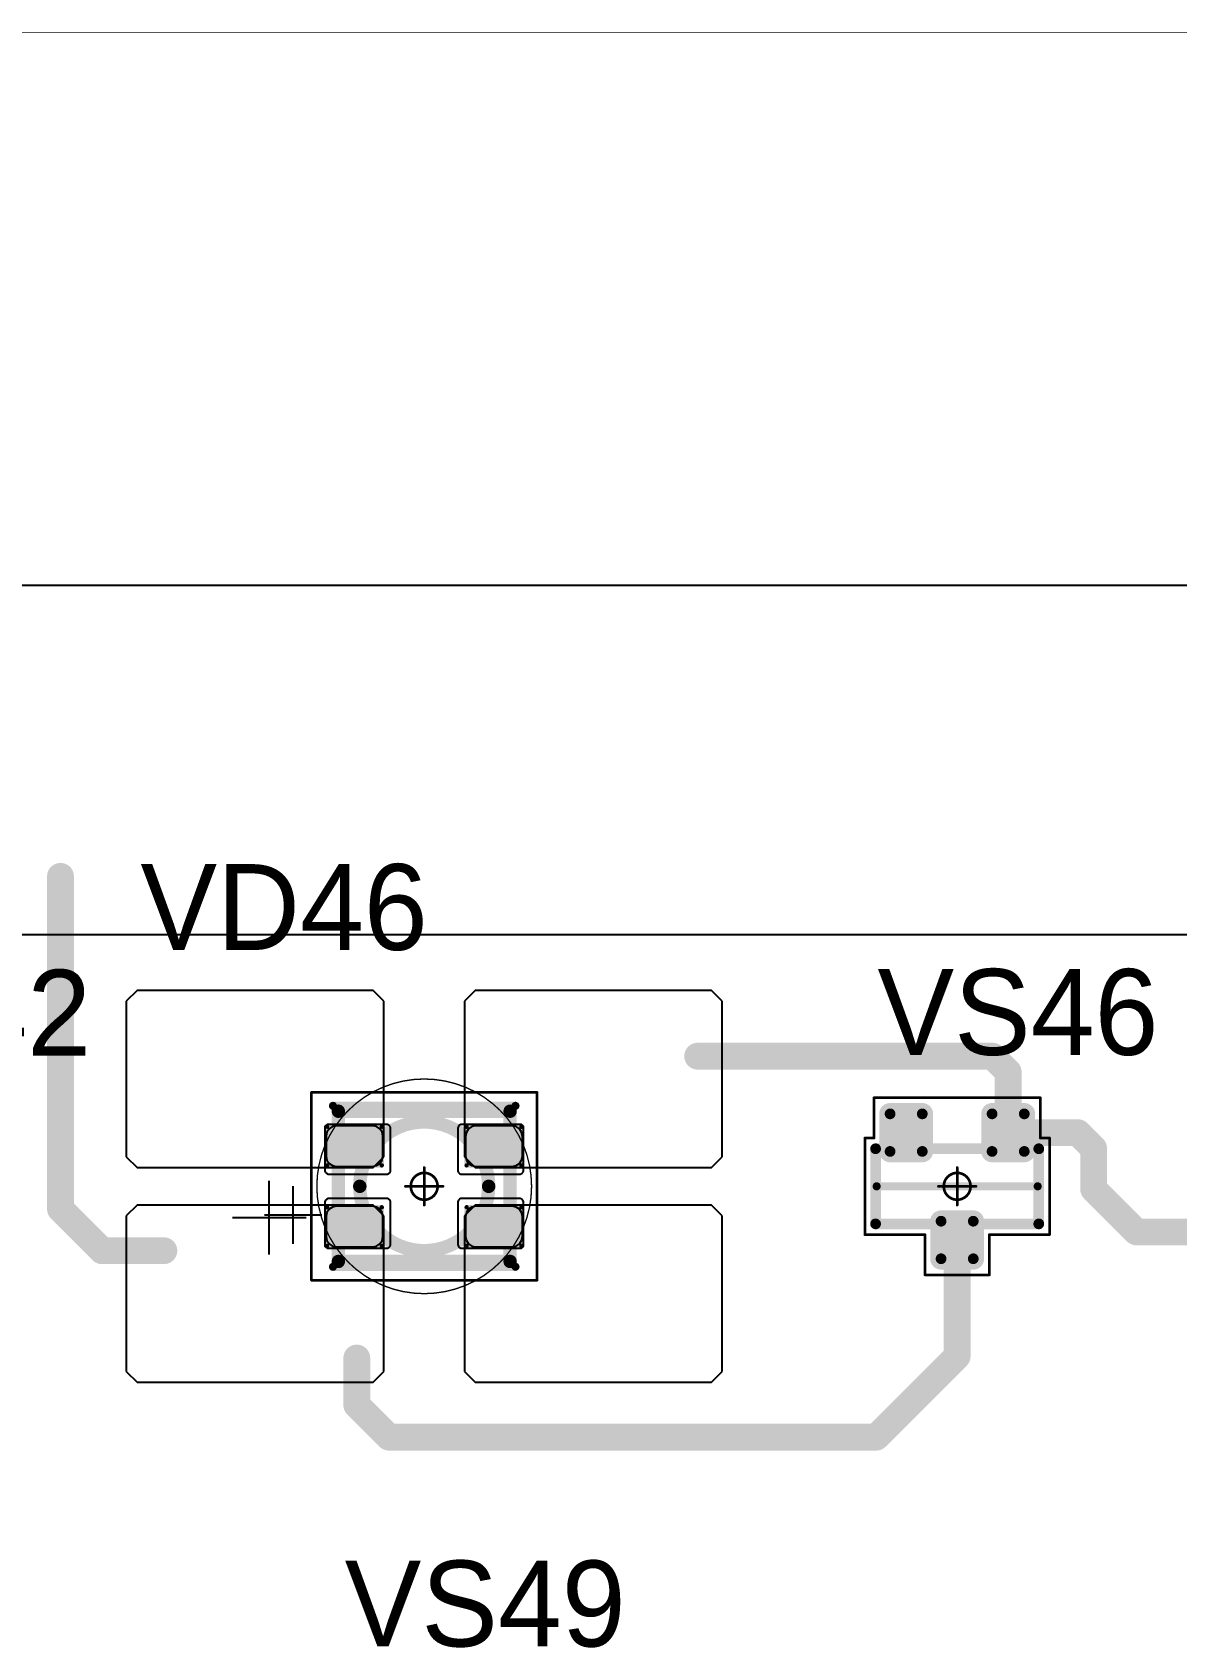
# Model space of a CAD drawing. Header units: millimetres. Extents: x 0 to 400, y 0 to 514.
# Drawn here: x 172.7 to 194.02, y 483.9 to 514.01 of the extents above; entities that cross this region are included whole.
import ezdxf

# ---------------------------------------------------------------- set-up
doc = ezdxf.new("R2010")
doc.units = ezdxf.units.MM
for name, color, linetype in [('Mechanical10', 56, 'Continuous'), ('Mechanical13', 56, 'Continuous'), ('Mechanical15', 56, 'Continuous'), ('Mechanical2', 216, 'Continuous'), ('TopLayer', 1, 'Continuous'), ('TopOverlay', 2, 'Continuous'), ('TopPaste', 8, 'Continuous'), ('TopSolder', 216, 'Continuous')]:
    doc.layers.add(name, color=color, linetype=linetype)

# ---------------------------------------------------------------- blocks, each defined once
blk = doc.blocks.new('SOT23_136')
at = {"layer": 'Mechanical13', "const_width": 0.2}
for points in [[(0.7, 1.52), (-0.7, 1.52)], [(-0.7, -1.52), (-0.7, 1.52)], [(0.7, -1.52), (0.7, 1.52)], [(0.7, -1.52), (-0.7, -1.52)]]:
    blk.add_lwpolyline(points, dxfattribs=at)
at = {"layer": 'Mechanical13', "const_width": 0.1}
for points in [[(-0.75, 1.52, 1), (-0.65, 1.52, 1)], [(-0.75, 1.52, 1), (-0.65, 1.52, 1)], [(0.65, 1.52, 1), (0.75, 1.52, 1)], [(0.65, 1.52, 1), (0.75, 1.52, 1)], [(-0.75, -1.52, 1), (-0.65, -1.52, 1)], [(-0.75, -1.52, 1), (-0.65, -1.52, 1)], [(0.65, -1.52, 1), (0.75, -1.52, 1)], [(0.65, -1.52, 1), (0.75, -1.52, 1)]]:
    blk.add_lwpolyline(points, format="xyb", close=True, dxfattribs=at)
at = {"layer": 'Mechanical15', "const_width": 0.05}
for points in [[(-1.65, -1.55), (-1.65, 1.55)], [(-0.9, 1.55), (-1.65, 1.55)], [(-0.9, 1.55), (-0.9, 1.72)], [(0.9, 1.72), (-0.9, 1.72)], [(0.9, 0.6), (0.9, 1.72)], [(1.65, 0.6), (0.9, 0.6)], [(1.65, -0.6), (1.65, 0.6)], [(0, -0.35), (0, 0.35)], [(0.35, 0), (-0.35, 0)], [(1.65, -0.6), (0.9, -0.6)], [(0.9, -1.72), (0.9, -0.6)], [(-0.9, -1.55), (-1.65, -1.55)], [(-0.9, -1.72), (-0.9, -1.55)], [(0.9, -1.72), (-0.9, -1.72)]]:
    blk.add_lwpolyline(points, dxfattribs=at)
at = {"layer": 'Mechanical15'}
for points, const_width in [([(-1.662, 1.55, 1), (-1.637, 1.55, 1)], 0.025), ([(-1.662, 1.55, 1), (-1.637, 1.55, 1)], 0.025), ([(-0.913, 1.72, 1), (-0.888, 1.72, 1)], 0.025), ([(-0.913, 1.72, 1), (-0.888, 1.72, 1)], 0.025), ([(-0.913, 1.55, 1), (-0.888, 1.55, 1)], 0.025), ([(-0.913, 1.55, 1), (-0.888, 1.55, 1)], 0.025), ([(0.888, 1.72, 1), (0.913, 1.72, 1)], 0.025), ([(0.888, 1.72, 1), (0.913, 1.72, 1)], 0.025), ([(0.888, 0.6, 1), (0.913, 0.6, 1)], 0.025), ([(0.888, 0.6, 1), (0.913, 0.6, 1)], 0.025), ([(1.637, 0.6, 1), (1.662, 0.6, 1)], 0.025), ([(1.637, 0.6, 1), (1.662, 0.6, 1)], 0.025), ([(-0.012, 0.35, 1), (0.012, 0.35, 1)], 0.025), ([(-0.362, 0, 1), (-0.337, 0, 1)], 0.025), ([(0.25, 0, 1), (-0.25, 0, 1)], 0.05), ([(-0.262, 0, 1), (-0.238, 0, 1)], 0.025), ([(0.238, 0, 1), (0.262, 0, 1)], 0.025), ([(0.337, 0, 1), (0.362, 0, 1)], 0.025), ([(-0.012, -0.35, 1), (0.012, -0.35, 1)], 0.025), ([(0.888, -0.6, 1), (0.913, -0.6, 1)], 0.025), ([(0.888, -0.6, 1), (0.913, -0.6, 1)], 0.025), ([(1.637, -0.6, 1), (1.662, -0.6, 1)], 0.025), ([(1.637, -0.6, 1), (1.662, -0.6, 1)], 0.025), ([(-1.662, -1.55, 1), (-1.637, -1.55, 1)], 0.025), ([(-1.662, -1.55, 1), (-1.637, -1.55, 1)], 0.025), ([(-0.913, -1.55, 1), (-0.888, -1.55, 1)], 0.025), ([(-0.913, -1.55, 1), (-0.888, -1.55, 1)], 0.025), ([(-0.913, -1.72, 1), (-0.888, -1.72, 1)], 0.025), ([(-0.913, -1.72, 1), (-0.888, -1.72, 1)], 0.025), ([(0.888, -1.72, 1), (0.913, -1.72, 1)], 0.025), ([(0.888, -1.72, 1), (0.913, -1.72, 1)], 0.025)]:
    blk.add_lwpolyline(points, format="xyb", close=True, dxfattribs=dict(at, const_width=const_width))
at = {"layer": 'TopLayer', "const_width": 0.1}
for points in [[(-1.4, 1.25, 1), (-1.3, 1.25, 1)], [(-0.7, 1.25, 1), (-0.6, 1.25, 1)], [(-1.4, 0.65, 1), (-1.3, 0.65, 1)], [(-0.7, 0.65, 1), (-0.6, 0.65, 1)], [(0.6, 0.3, 1), (0.7, 0.3, 1)], [(1.3, 0.3, 1), (1.4, 0.3, 1)], [(0.6, -0.3, 1), (0.7, -0.3, 1)], [(1.3, -0.3, 1), (1.4, -0.3, 1)], [(-1.4, -0.65, 1), (-1.3, -0.65, 1)], [(-0.7, -0.65, 1), (-0.6, -0.65, 1)], [(-1.4, -1.25, 1), (-1.3, -1.25, 1)], [(-0.7, -1.25, 1), (-0.6, -1.25, 1)]]:
    blk.add_lwpolyline(points, format="xyb", close=True, dxfattribs=at)
at = {"layer": 'TopLayer'}
for points in [[(-1.45, 1.25), (-1.45, 0.65), (-0.55, 1.25), (-0.55, 0.65)], [(-1.35, 1.35), (-1.35, 0.55), (-0.65, 1.35), (-0.65, 0.55)], [(0.65, 0.4), (0.65, -0.4), (1.35, 0.4), (1.35, -0.4)], [(0.55, 0.3), (0.55, -0.3), (1.45, 0.3), (1.45, -0.3)], [(-1.35, -0.55), (-1.35, -1.35), (-0.65, -0.55), (-0.65, -1.35)], [(-1.45, -0.65), (-1.45, -1.25), (-0.55, -0.65), (-0.55, -1.25)]]:
    blk.add_solid(points, dxfattribs=at)
at = {"layer": 'TopOverlay', "const_width": 0.15}
blk.add_lwpolyline([(0, -1.5), (0, 1.5)], dxfattribs=at)
at = {"layer": 'TopOverlay', "const_width": 0.075}
for points in [[(-0.038, 1.5, 1), (0.038, 1.5, 1)], [(-0.038, -1.5, 1), (0.038, -1.5, 1)]]:
    blk.add_lwpolyline(points, format="xyb", close=True, dxfattribs=at)
at = {"layer": 'TopPaste', "const_width": 0.075}
for points in [[(-1.387, 1.25, 1), (-1.313, 1.25, 1)], [(-0.687, 1.25, 1), (-0.613, 1.25, 1)], [(-1.387, 0.65, 1), (-1.313, 0.65, 1)], [(-0.687, 0.65, 1), (-0.613, 0.65, 1)], [(0.613, 0.3, 1), (0.687, 0.3, 1)], [(1.313, 0.3, 1), (1.387, 0.3, 1)], [(0.613, -0.3, 1), (0.687, -0.3, 1)], [(1.313, -0.3, 1), (1.387, -0.3, 1)], [(-1.387, -0.65, 1), (-1.313, -0.65, 1)], [(-0.687, -0.65, 1), (-0.613, -0.65, 1)], [(-1.387, -1.25, 1), (-1.313, -1.25, 1)], [(-0.687, -1.25, 1), (-0.613, -1.25, 1)]]:
    blk.add_lwpolyline(points, format="xyb", close=True, dxfattribs=at)
at = {"layer": 'TopPaste'}
for points in [[(-1.425, 1.25), (-1.425, 0.65), (-0.575, 1.25), (-0.575, 0.65)], [(-1.35, 1.325), (-1.35, 0.575), (-0.65, 1.325), (-0.65, 0.575)], [(0.65, 0.375), (0.65, -0.375), (1.35, 0.375), (1.35, -0.375)], [(0.575, 0.3), (0.575, -0.3), (1.425, 0.3), (1.425, -0.3)], [(-1.35, -0.575), (-1.35, -1.325), (-0.65, -0.575), (-0.65, -1.325)], [(-1.425, -0.65), (-1.425, -1.25), (-0.575, -0.65), (-0.575, -1.25)]]:
    blk.add_solid(points, dxfattribs=at)
at = {"layer": 'TopSolder', "const_width": 0.202}
for points in [[(-1.451, 1.25, 1), (-1.249, 1.25, 1)], [(-0.751, 1.25, 1), (-0.549, 1.25, 1)], [(-1.451, 0.65, 1), (-1.249, 0.65, 1)], [(-0.751, 0.65, 1), (-0.549, 0.65, 1)], [(0.549, 0.3, 1), (0.751, 0.3, 1)], [(1.249, 0.3, 1), (1.451, 0.3, 1)], [(0.549, -0.3, 1), (0.751, -0.3, 1)], [(1.249, -0.3, 1), (1.451, -0.3, 1)], [(-1.451, -0.65, 1), (-1.249, -0.65, 1)], [(-0.751, -0.65, 1), (-0.549, -0.65, 1)], [(-1.451, -1.25, 1), (-1.249, -1.25, 1)], [(-0.751, -1.25, 1), (-0.549, -1.25, 1)]]:
    blk.add_lwpolyline(points, format="xyb", close=True, dxfattribs=at)
at = {"layer": 'TopSolder'}
for points in [[(-1.552, 1.25), (-1.552, 0.65), (-0.448, 1.25), (-0.448, 0.65)], [(-1.35, 1.452), (-1.35, 0.448), (-0.65, 1.452), (-0.65, 0.448)], [(0.65, 0.502), (0.65, -0.502), (1.35, 0.502), (1.35, -0.502)], [(0.448, 0.3), (0.448, -0.3), (1.552, 0.3), (1.552, -0.3)], [(-1.35, -0.448), (-1.35, -1.452), (-0.65, -0.448), (-0.65, -1.452)], [(-1.552, -0.65), (-1.552, -1.25), (-0.448, -0.65), (-0.448, -1.25)]]:
    blk.add_solid(points, dxfattribs=at)
blk = doc.blocks.new('E65F_309')
at = {"layer": 'Mechanical13'}
for p, q in [((2.441, 1.071), (2.441, 0)), ((1.905, 0.536), (2.976, 0.536))]:
    blk.add_line(p, q, dxfattribs=at)
at = {"layer": 'Mechanical13', "const_width": 0.25}
for points in [[(-1.6, 1.4), (-1.6, -1.4)], [(1.6, 1.4), (-1.6, 1.4)], [(1.6, 1.4), (1.6, -1.4)], [(1.6, -1.4), (-1.6, -1.4)]]:
    blk.add_lwpolyline(points, dxfattribs=at)
at = {"layer": 'Mechanical13'}
for points, const_width in [([(-1.663, 1.4, 1), (-1.538, 1.4, 1)], 0.125), ([(-1.663, 1.4, 1), (-1.538, 1.4, 1)], 0.125), ([(1.537, 1.4, 1), (1.662, 1.4, 1)], 0.125), ([(1.537, 1.4, 1), (1.662, 1.4, 1)], 0.125), ([(1.2, 0, 1), (-1.2, 0, 1)], 0.25), ([(-1.263, 0, 1), (-1.138, 0, 1)], 0.125), ([(1.137, 0, 1), (1.262, 0, 1)], 0.125), ([(-1.663, -1.4, 1), (-1.538, -1.4, 1)], 0.125), ([(-1.663, -1.4, 1), (-1.538, -1.4, 1)], 0.125), ([(1.537, -1.4, 1), (1.662, -1.4, 1)], 0.125), ([(1.537, -1.4, 1), (1.662, -1.4, 1)], 0.125)]:
    blk.add_lwpolyline(points, format="xyb", close=True, dxfattribs=dict(at, const_width=const_width))
at = {"layer": 'Mechanical15', "const_width": 0.05}
for points in [[(2.1, 1.75), (-2.1, 1.75)], [(-2.1, 1.75), (-2.1, -1.75)], [(2.1, 1.75), (2.1, -1.75)], [(0, 0.35), (0, -0.35)], [(0, 0.35), (0, -0.35)], [(0.35, 0), (-0.35, 0)], [(0.35, 0), (-0.35, 0)], [(2.1, -1.75), (-2.1, -1.75)]]:
    blk.add_lwpolyline(points, dxfattribs=at)
at = {"layer": 'Mechanical15'}
for points, const_width in [([(-2.113, 1.75, 1), (-2.088, 1.75, 1)], 0.025), ([(-2.113, 1.75, 1), (-2.088, 1.75, 1)], 0.025), ([(2.087, 1.75, 1), (2.112, 1.75, 1)], 0.025), ([(2.087, 1.75, 1), (2.112, 1.75, 1)], 0.025), ([(-0.013, 0.35, 1), (0.012, 0.35, 1)], 0.025), ([(-0.013, 0.35, 1), (0.012, 0.35, 1)], 0.025), ([(-0.363, 0, 1), (-0.338, 0, 1)], 0.025), ([(-0.363, 0, 1), (-0.338, 0, 1)], 0.025), ([(0.25, 0, 1), (-0.25, 0, 1)], 0.05), ([(0.25, 0, 1), (-0.25, 0, 1)], 0.05), ([(-0.263, 0, 1), (-0.238, 0, 1)], 0.025), ([(-0.263, 0, 1), (-0.238, 0, 1)], 0.025), ([(0.237, 0, 1), (0.262, 0, 1)], 0.025), ([(0.237, 0, 1), (0.262, 0, 1)], 0.025), ([(0.337, 0, 1), (0.362, 0, 1)], 0.025), ([(0.337, 0, 1), (0.362, 0, 1)], 0.025), ([(-0.013, -0.35, 1), (0.012, -0.35, 1)], 0.025), ([(-0.013, -0.35, 1), (0.012, -0.35, 1)], 0.025), ([(-2.113, -1.75, 1), (-2.088, -1.75, 1)], 0.025), ([(-2.113, -1.75, 1), (-2.088, -1.75, 1)], 0.025), ([(2.087, -1.75, 1), (2.112, -1.75, 1)], 0.025), ([(2.087, -1.75, 1), (2.112, -1.75, 1)], 0.025)]:
    blk.add_lwpolyline(points, format="xyb", close=True, dxfattribs=dict(at, const_width=const_width))
at = {"layer": 'TopLayer'}
for p, q in [((-5.35, 3.65), (-5.55, 3.45)), ((-0.95, 3.65), (-5.35, 3.65)), ((-5.35, 3.65), (-5.35, 3.65)), ((-0.75, 3.45), (-0.95, 3.65)), ((0.95, 3.65), (0.75, 3.45)), ((5.35, 3.65), (0.95, 3.65)), ((0.95, 3.65), (0.95, 3.65)), ((5.55, 3.45), (5.35, 3.65)), ((-5.55, 3.45), (-5.55, 3.45)), ((-5.55, 3.45), (-5.55, 0.55)), ((-0.75, 0.55), (-0.75, 3.45)), ((0.75, 3.45), (0.75, 3.45)), ((0.75, 3.45), (0.75, 0.55)), ((5.55, 0.55), (5.55, 3.45)), ((-5.55, 0.55), (-5.35, 0.35)), ((-5.35, 0.35), (-0.95, 0.35)), ((-0.95, 0.35), (-0.75, 0.55)), ((0.75, 0.55), (0.95, 0.35)), ((0.95, 0.35), (5.35, 0.35)), ((5.35, 0.35), (5.55, 0.55)), ((-5.35, -0.35), (-5.55, -0.55)), ((-5.55, -0.55), (-5.55, -0.55)), ((-5.55, -0.55), (-5.55, -3.45)), ((-0.95, -0.35), (-5.35, -0.35)), ((-5.35, -0.35), (-5.35, -0.35)), ((-0.75, -0.55), (-0.95, -0.35)), ((-0.75, -3.45), (-0.75, -0.55)), ((0.95, -0.35), (0.75, -0.55)), ((0.75, -0.55), (0.75, -0.55)), ((0.75, -0.55), (0.75, -3.45)), ((5.35, -0.35), (0.95, -0.35)), ((0.95, -0.35), (0.95, -0.35)), ((5.55, -0.55), (5.35, -0.35)), ((5.55, -3.45), (5.55, -0.55)), ((-5.55, -3.45), (-5.35, -3.65)), ((-0.95, -3.65), (-0.75, -3.45)), ((0.75, -3.45), (0.95, -3.65)), ((5.35, -3.65), (5.55, -3.45)), ((-5.35, -3.65), (-0.95, -3.65)), ((0.95, -3.65), (5.35, -3.65))]:
    blk.add_line(p, q, dxfattribs=at)
at = {"layer": 'TopLayer', "const_width": 0.04}
for points in [[(-1.83, 1.11, 1), (-1.79, 1.11, 1)], [(-0.81, 1.11, 1), (-0.77, 1.11, 1)], [(0.77, 1.11, 1), (0.81, 1.11, 1)], [(1.79, 1.11, 1), (1.83, 1.11, 1)], [(-1.83, 0.39, 1), (-1.79, 0.39, 1)], [(-0.81, 0.39, 1), (-0.77, 0.39, 1)], [(0.77, 0.39, 1), (0.81, 0.39, 1)], [(1.79, 0.39, 1), (1.83, 0.39, 1)], [(-1.83, -0.39, 1), (-1.79, -0.39, 1)], [(-0.81, -0.39, 1), (-0.77, -0.39, 1)], [(0.77, -0.39, 1), (0.81, -0.39, 1)], [(1.79, -0.39, 1), (1.83, -0.39, 1)], [(-1.83, -1.11, 1), (-1.79, -1.11, 1)], [(-0.81, -1.11, 1), (-0.77, -1.11, 1)], [(0.77, -1.11, 1), (0.81, -1.11, 1)], [(1.79, -1.11, 1), (1.83, -1.11, 1)]]:
    blk.add_lwpolyline(points, format="xyb", close=True, dxfattribs=at)
at = {"layer": 'TopLayer'}
for points in [[(-1.85, 1.11), (-1.85, 0.39), (-0.75, 1.11), (-0.75, 0.39)], [(-1.81, 1.15), (-1.81, 0.35), (-0.79, 1.15), (-0.79, 0.35)], [(0.75, 1.11), (0.75, 0.39), (1.85, 1.11), (1.85, 0.39)], [(0.79, 1.15), (0.79, 0.35), (1.81, 1.15), (1.81, 0.35)], [(-1.85, -0.39), (-1.85, -1.11), (-0.75, -0.39), (-0.75, -1.11)], [(-1.81, -0.35), (-1.81, -1.15), (-0.79, -0.35), (-0.79, -1.15)], [(0.75, -0.39), (0.75, -1.11), (1.85, -0.39), (1.85, -1.11)], [(0.79, -0.35), (0.79, -1.15), (1.81, -0.35), (1.81, -1.15)]]:
    blk.add_solid(points, dxfattribs=at)
at = {"layer": 'TopOverlay'}
for p, q in [((2.886, 1.271), (2.886, -0.1)), ((2.2, 0.586), (3.571, 0.586))]:
    blk.add_line(p, q, dxfattribs=at)
at = {"layer": 'TopOverlay', "const_width": 0.15}
for points in [[(1.7, 1.5), (-1.7, 1.5)], [(1.7, -1.5), (-1.7, -1.5)]]:
    blk.add_lwpolyline(points, dxfattribs=at)
at = {"layer": 'TopOverlay', "const_width": 0.075}
for points in [[(-1.738, 1.5, 1), (-1.663, 1.5, 1)], [(1.662, 1.5, 1), (1.737, 1.5, 1)], [(-1.738, -1.5, 1), (-1.663, -1.5, 1)], [(1.662, -1.5, 1), (1.737, -1.5, 1)]]:
    blk.add_lwpolyline(points, format="xyb", close=True, dxfattribs=at)
at = {"layer": 'TopPaste'}
for p, q in [((-1.814, 1.011), (-1.829, 0.938)), ((-1.829, 0.938), (-1.829, 0.563)), ((-1.773, 1.073), (-1.814, 1.011)), ((-1.711, 1.114), (-1.773, 1.073)), ((-1.638, 1.129), (-1.711, 1.114)), ((-0.963, 1.129), (-1.638, 1.129)), ((-0.889, 1.114), (-0.963, 1.129)), ((-0.827, 1.073), (-0.889, 1.114)), ((-0.786, 1.011), (-0.827, 1.073)), ((-0.771, 0.938), (-0.786, 1.011)), ((-0.771, 0.563), (-0.771, 0.938)), ((0.786, 1.011), (0.771, 0.938)), ((0.771, 0.938), (0.771, 0.563)), ((0.827, 1.073), (0.786, 1.011)), ((0.889, 1.114), (0.827, 1.073)), ((0.962, 1.129), (0.889, 1.114)), ((1.637, 1.129), (0.962, 1.129)), ((1.711, 1.114), (1.637, 1.129)), ((1.773, 1.073), (1.711, 1.114)), ((1.814, 1.011), (1.773, 1.073)), ((1.829, 0.938), (1.814, 1.011)), ((1.829, 0.563), (1.829, 0.938)), ((-1.829, 0.563), (-1.814, 0.489)), ((-1.814, 0.489), (-1.773, 0.427)), ((-1.773, 0.427), (-1.711, 0.386)), ((-1.711, 0.386), (-1.638, 0.371)), ((-1.638, 0.371), (-0.963, 0.371)), ((-0.963, 0.371), (-0.889, 0.386)), ((-0.889, 0.386), (-0.827, 0.427)), ((-0.827, 0.427), (-0.786, 0.489)), ((-0.786, 0.489), (-0.771, 0.563)), ((0.771, 0.563), (0.786, 0.489)), ((0.786, 0.489), (0.827, 0.427)), ((0.827, 0.427), (0.889, 0.386)), ((0.889, 0.386), (0.962, 0.371)), ((0.962, 0.371), (1.637, 0.371)), ((1.637, 0.371), (1.711, 0.386)), ((1.711, 0.386), (1.773, 0.427)), ((1.773, 0.427), (1.814, 0.489)), ((1.814, 0.489), (1.829, 0.563)), ((-1.814, -0.489), (-1.829, -0.563)), ((-1.829, -0.563), (-1.829, -0.938)), ((-1.773, -0.427), (-1.814, -0.489)), ((-1.711, -0.386), (-1.773, -0.427)), ((-1.638, -0.371), (-1.711, -0.386)), ((-0.963, -0.371), (-1.638, -0.371)), ((-0.889, -0.386), (-0.963, -0.371)), ((-0.827, -0.427), (-0.889, -0.386)), ((-0.786, -0.489), (-0.827, -0.427)), ((-0.771, -0.563), (-0.786, -0.489)), ((-0.771, -0.938), (-0.771, -0.563)), ((0.786, -0.489), (0.771, -0.563)), ((0.771, -0.563), (0.771, -0.938)), ((0.827, -0.427), (0.786, -0.489)), ((0.889, -0.386), (0.827, -0.427)), ((0.962, -0.371), (0.889, -0.386)), ((1.637, -0.371), (0.962, -0.371)), ((1.711, -0.386), (1.637, -0.371)), ((1.773, -0.427), (1.711, -0.386)), ((1.814, -0.489), (1.773, -0.427)), ((1.829, -0.563), (1.814, -0.489)), ((1.829, -0.938), (1.829, -0.563)), ((-1.829, -0.938), (-1.814, -1.011)), ((-1.814, -1.011), (-1.773, -1.073)), ((-1.773, -1.073), (-1.711, -1.114)), ((-1.711, -1.114), (-1.638, -1.129)), ((-1.638, -1.129), (-0.963, -1.129)), ((-0.963, -1.129), (-0.889, -1.114)), ((-0.889, -1.114), (-0.827, -1.073)), ((-0.827, -1.073), (-0.786, -1.011)), ((-0.786, -1.011), (-0.771, -0.938)), ((0.771, -0.938), (0.786, -1.011)), ((0.786, -1.011), (0.827, -1.073)), ((0.827, -1.073), (0.889, -1.114)), ((0.889, -1.114), (0.962, -1.129)), ((0.962, -1.129), (1.637, -1.129)), ((1.637, -1.129), (1.711, -1.114)), ((1.711, -1.114), (1.773, -1.073)), ((1.773, -1.073), (1.814, -1.011)), ((1.814, -1.011), (1.829, -0.938))]:
    blk.add_line(p, q, dxfattribs=at)
at = {"layer": 'TopSolder'}
for p, q in [((-1.842, 1.129), (-1.85, 1.111)), ((-1.85, 1.111), (-1.85, 1.101)), ((-1.85, 1.101), (-1.85, 1.101)), ((-1.85, 1.101), (-1.85, 0.301)), ((-1.828, 1.143), (-1.842, 1.129)), ((-1.81, 1.151), (-1.828, 1.143)), ((-1.8, 1.151), (-1.81, 1.151)), ((-0.7, 1.151), (-1.8, 1.151)), ((-0.685, 1.151), (-0.7, 1.151)), ((-0.7, 1.151), (-0.7, 1.151)), ((-0.658, 1.139), (-0.685, 1.151)), ((-0.636, 1.118), (-0.658, 1.139)), ((-0.625, 1.09), (-0.636, 1.118)), ((-0.625, 1.076), (-0.625, 1.09)), ((-0.625, 0.301), (-0.625, 1.076)), ((0.636, 1.118), (0.625, 1.09)), ((0.625, 1.09), (0.625, 1.076)), ((0.625, 1.076), (0.625, 1.076)), ((0.625, 1.076), (0.625, 0.301)), ((0.657, 1.139), (0.636, 1.118)), ((0.685, 1.151), (0.657, 1.139)), ((0.7, 1.151), (0.685, 1.151)), ((1.8, 1.151), (0.7, 1.151)), ((1.81, 1.151), (1.8, 1.151)), ((1.8, 1.151), (1.8, 1.151)), ((1.828, 1.143), (1.81, 1.151)), ((1.842, 1.129), (1.828, 1.143)), ((1.85, 1.111), (1.842, 1.129)), ((1.85, 1.101), (1.85, 1.111)), ((1.85, 0.301), (1.85, 1.101)), ((-1.85, 0.301), (-1.85, 0.286)), ((-1.85, 0.286), (-1.839, 0.258)), ((-1.839, 0.258), (-1.818, 0.237)), ((-1.818, 0.237), (-1.79, 0.226)), ((-1.79, 0.226), (-1.775, 0.226)), ((-1.775, 0.226), (-1.775, 0.226)), ((-1.775, 0.226), (-0.7, 0.226)), ((-0.7, 0.226), (-0.685, 0.226)), ((-0.685, 0.226), (-0.658, 0.237)), ((-0.658, 0.237), (-0.636, 0.258)), ((-0.636, 0.258), (-0.625, 0.286)), ((-0.625, 0.286), (-0.625, 0.301)), ((-0.625, 0.301), (-0.625, 0.301)), ((0.625, 0.301), (0.625, 0.286)), ((0.625, 0.286), (0.636, 0.258)), ((0.636, 0.258), (0.657, 0.237)), ((0.657, 0.237), (0.685, 0.226)), ((0.685, 0.226), (0.7, 0.226)), ((0.7, 0.226), (0.7, 0.226)), ((0.7, 0.226), (1.775, 0.226)), ((1.775, 0.226), (1.79, 0.226)), ((1.79, 0.226), (1.817, 0.237)), ((1.817, 0.237), (1.839, 0.258)), ((1.839, 0.258), (1.85, 0.286)), ((1.85, 0.286), (1.85, 0.301)), ((1.85, 0.301), (1.85, 0.301)), ((-1.839, -0.257), (-1.85, -0.285)), ((-1.85, -0.285), (-1.85, -0.299)), ((-1.85, -0.299), (-1.85, -0.299)), ((-1.85, -0.299), (-1.85, -1.099)), ((-1.818, -0.236), (-1.839, -0.257)), ((-1.79, -0.224), (-1.818, -0.236)), ((-1.775, -0.224), (-1.79, -0.224)), ((-0.7, -0.224), (-1.775, -0.224)), ((-0.685, -0.224), (-0.7, -0.224)), ((-0.7, -0.224), (-0.7, -0.224)), ((-0.658, -0.236), (-0.685, -0.224)), ((-0.636, -0.257), (-0.658, -0.236)), ((-0.625, -0.285), (-0.636, -0.257)), ((-0.625, -0.299), (-0.625, -0.285)), ((-0.625, -1.074), (-0.625, -0.299)), ((0.636, -0.257), (0.625, -0.285)), ((0.625, -0.285), (0.625, -0.299)), ((0.625, -0.299), (0.625, -0.299)), ((0.625, -0.299), (0.625, -1.074)), ((0.657, -0.236), (0.636, -0.257)), ((0.685, -0.224), (0.657, -0.236)), ((0.7, -0.224), (0.685, -0.224)), ((1.775, -0.224), (0.7, -0.224)), ((1.79, -0.224), (1.775, -0.224)), ((1.775, -0.224), (1.775, -0.224)), ((1.817, -0.236), (1.79, -0.224)), ((1.839, -0.257), (1.817, -0.236)), ((1.85, -0.285), (1.839, -0.257)), ((1.85, -0.299), (1.85, -0.285)), ((1.85, -1.099), (1.85, -0.299)), ((-1.85, -1.099), (-1.85, -1.109)), ((-1.85, -1.109), (-1.842, -1.128)), ((-1.842, -1.128), (-1.828, -1.142)), ((-1.828, -1.142), (-1.81, -1.149)), ((-1.81, -1.149), (-1.8, -1.149)), ((-1.8, -1.149), (-0.7, -1.149)), ((-1.8, -1.149), (-1.8, -1.149)), ((-0.7, -1.149), (-0.685, -1.149)), ((-0.685, -1.149), (-0.658, -1.138)), ((-0.658, -1.138), (-0.636, -1.117)), ((-0.636, -1.117), (-0.625, -1.089)), ((-0.625, -1.089), (-0.625, -1.074)), ((-0.625, -1.074), (-0.625, -1.074)), ((0.625, -1.074), (0.625, -1.089)), ((0.625, -1.089), (0.636, -1.117)), ((0.636, -1.117), (0.657, -1.138)), ((0.657, -1.138), (0.685, -1.149)), ((0.685, -1.149), (0.7, -1.149)), ((0.7, -1.149), (1.8, -1.149)), ((0.7, -1.149), (0.7, -1.149)), ((1.8, -1.149), (1.81, -1.149)), ((1.81, -1.149), (1.828, -1.142)), ((1.828, -1.142), (1.842, -1.128)), ((1.842, -1.128), (1.85, -1.109)), ((1.85, -1.109), (1.85, -1.099)), ((1.85, -1.099), (1.85, -1.099))]:
    blk.add_line(p, q, dxfattribs=at)

msp = doc.modelspace()

# ---------------------------------------------------------------- linework, layer by layer
at = {"layer": 'Mechanical10', "const_width": 0.01}
msp.add_lwpolyline([(0, 514), (400, 514)], dxfattribs=at)
at = {"layer": 'Mechanical2'}
for points, const_width in [([(182, 492.5, 1), (178, 492.5, 1)], 0.0254), ([(180, 494.5, 1), (180, 494.5, 1)], 0.0005), ([(177.994, 492.5, 1), (178.006, 492.5, 1)], 0.0127), ([(178, 492.5, 1), (178, 492.5, 1)], 0.0005), ([(181.994, 492.5, 1), (182.006, 492.5, 1)], 0.0127), ([(182, 492.5, 1), (182, 492.5, 1)], 0.0005), ([(180, 490.5, 1), (180, 490.5, 1)], 0.0005)]:
    msp.add_lwpolyline(points, format="xyb", close=True, dxfattribs=dict(at, const_width=const_width))
at = {"layer": 'Mechanical2', "const_width": 0.001}
for points in [[(180, 490.5), (180, 494.5)], [(178, 492.5), (182, 492.5)]]:
    msp.add_lwpolyline(points, dxfattribs=at)
at = {"layer": 'TopLayer'}
for p, q in [((126.2, 503.7), (272.275, 503.7)), ((269.488, 497.187), (129.112, 497.187))]:
    msp.add_line(p, q, dxfattribs=at)
at = {"layer": 'TopLayer', "const_width": 0.5}
for points in [[(173.225, 492.075), (173.225, 498.276)], [(185.094, 494.925), (190.585, 494.925)], [(190.585, 494.925), (190.878, 494.632)], [(190.878, 493.5), (190.878, 494.632)], [(190.878, 493.5), (192.176, 493.5)], [(192.176, 493.5), (192.469, 493.207)], [(192.469, 492.45), (192.469, 493.207)], [(192.469, 492.45), (193.269, 491.65)], [(173.225, 492.075), (174, 491.3)], [(193.269, 491.65), (195.219, 491.65)], [(189.928, 489.334), (189.928, 491.5)], [(174, 491.3), (175.15, 491.3)], [(178.744, 488.425), (178.744, 489.3)], [(188.419, 487.825), (189.928, 489.334)], [(178.744, 488.425), (179.344, 487.825)], [(179.344, 487.825), (188.419, 487.825)]]:
    msp.add_lwpolyline(points, dxfattribs=at)
at = {"layer": 'TopLayer', "const_width": 0.25}
for points in [[(173.1, 498.276, 1), (173.35, 498.276, 1)], [(184.969, 494.925, 1), (185.219, 494.925, 1)], [(190.46, 494.925, 1), (190.71, 494.925, 1)], [(190.46, 494.925, 1), (190.71, 494.925, 1)], [(190.753, 494.632, 1), (191.003, 494.632, 1)], [(190.753, 494.632, 1), (191.003, 494.632, 1)], [(190.753, 493.5, 1), (191.003, 493.5, 1)], [(190.753, 493.5, 1), (191.003, 493.5, 1)], [(192.051, 493.5, 1), (192.301, 493.5, 1)], [(192.051, 493.5, 1), (192.301, 493.5, 1)], [(192.344, 493.207, 1), (192.594, 493.207, 1)], [(192.344, 493.207, 1), (192.594, 493.207, 1)], [(192.344, 492.45, 1), (192.594, 492.45, 1)], [(192.344, 492.45, 1), (192.594, 492.45, 1)], [(173.1, 492.075, 1), (173.35, 492.075, 1)], [(173.1, 492.075, 1), (173.35, 492.075, 1)], [(193.144, 491.65, 1), (193.394, 491.65, 1)], [(193.144, 491.65, 1), (193.394, 491.65, 1)], [(189.803, 491.5, 1), (190.053, 491.5, 1)], [(173.875, 491.3, 1), (174.125, 491.3, 1)], [(173.875, 491.3, 1), (174.125, 491.3, 1)], [(175.025, 491.3, 1), (175.275, 491.3, 1)], [(178.619, 489.3, 1), (178.869, 489.3, 1)], [(189.803, 489.334, 1), (190.053, 489.334, 1)], [(189.803, 489.334, 1), (190.053, 489.334, 1)], [(178.619, 488.425, 1), (178.869, 488.425, 1)], [(178.619, 488.425, 1), (178.869, 488.425, 1)], [(179.219, 487.825, 1), (179.469, 487.825, 1)], [(179.219, 487.825, 1), (179.469, 487.825, 1)], [(188.294, 487.825, 1), (188.544, 487.825, 1)], [(188.294, 487.825, 1), (188.544, 487.825, 1)]]:
    msp.add_lwpolyline(points, format="xyb", close=True, dxfattribs=at)

# ---------------------------------------------------------------- block references
for name, p, rotation in [('E65F_309', (180, 492.5), 180), ('SOT23_136', (189.928, 492.5), 270)]:
    msp.add_blockref(name, p, dxfattribs=dict(rotation=rotation))

# ---------------------------------------------------------------- texts
at = {"layer": 'TopOverlay'}
for s, p in [('VD46', (174.714, 496.905)), ('VS42', (168.562, 494.935)), ('VS46', (188.444, 494.949)), ('VS49', (178.519, 483.925))]:
    msp.add_text(s, height=1.6, dxfattribs=at).set_placement(p)

doc.saveas('drawing.dxf')
